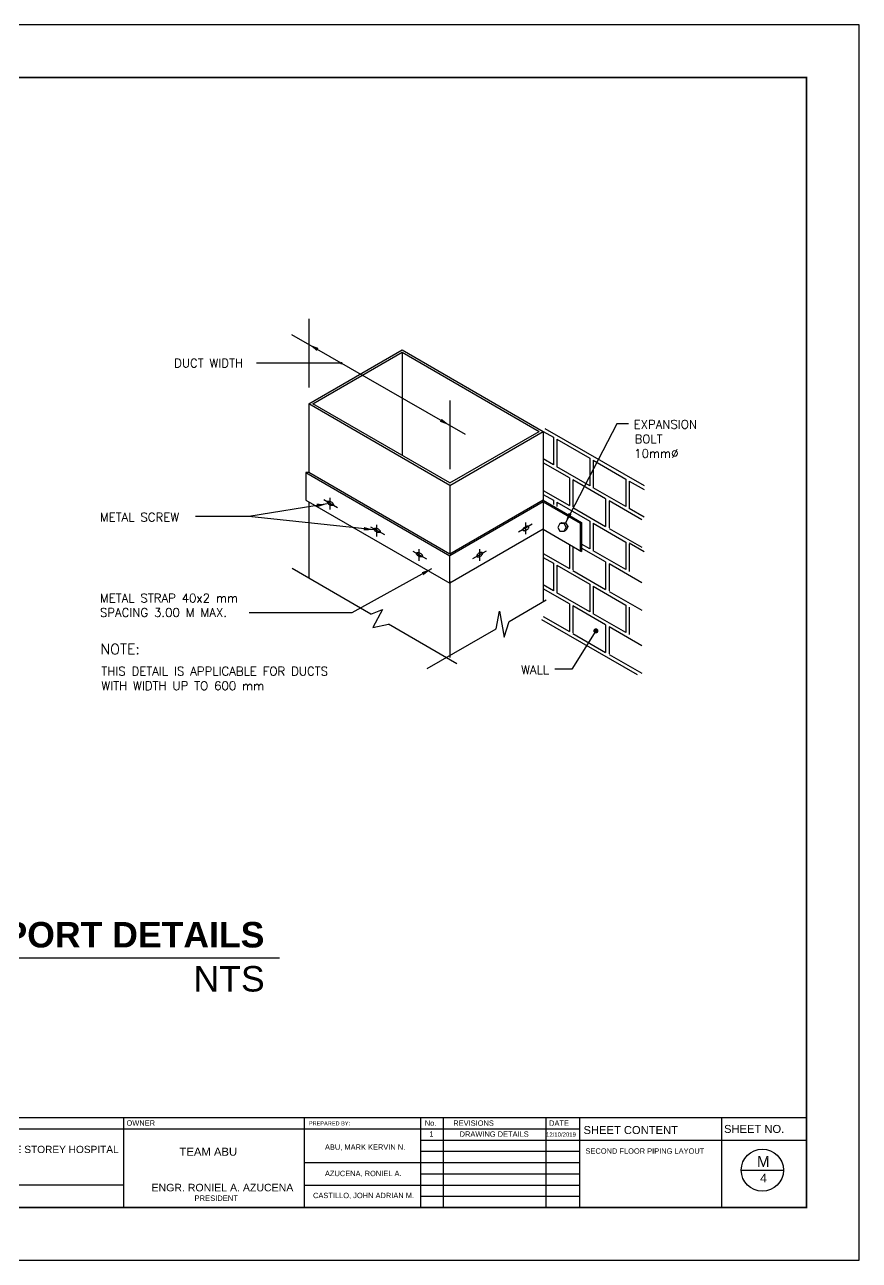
# Model space of a CAD drawing. Header units: millimetres. Extents: x 0 to 27402, y -2 to 21839.
# Drawn here: x 51.6 to 99.2, y 0.2 to 70.6 of the extents above; entities that cross this region are included whole.
import ezdxf

# ---------------------------------------------------------------- set-up
doc = ezdxf.new("R2010")
doc.units = ezdxf.units.MM
for name, color, linetype in [('.1', 1, 'Continuous'), ('M-NOX-2', 2, 'Continuous'), ('M1', 4, 'Continuous'), ('M2', 2, 'Continuous'), ('M3', 3, 'Continuous'), ('SHEET', 3, 'Continuous'), ('text', 7, 'Continuous')]:
    doc.layers.add(name, color=color, linetype=linetype)
doc.layers.add('WALL', color=4, linetype='Continuous', lineweight=30)
doc.styles.add('arial', font='arial.ttf')
doc.styles.add('S', font='ROMANS.SHX')

msp = doc.modelspace()

# ---------------------------------------------------------------- linework, layer by layer
at = {"layer": '.1', "color": 0}
for p, q in [((99.163, 70.553), (-0.113, 70.553)), ((99.163, 0.157), (99.163, 70.553)), ((-0.113, 0.157), (99.163, 0.157))]:
    msp.add_line(p, q, dxfattribs=at)
msp.add_line((38.402, 17.397), (66.117, 17.397))
at = {"layer": 'M1'}
for p, q in [((67.779, 53.795), (67.779, 49.875)), ((66.805, 52.899), (76.702, 47.221)), ((68.014, 48.951), (73.106, 51.891)), ((73.106, 51.891), (80.914, 47.383)), ((69.651, 51.266), (64.813, 51.266)), ((75.822, 44.443), (68.014, 48.951)), ((75.822, 49.151), (75.822, 45.231)), ((75.822, 44.443), (80.914, 47.383)), ((81.149, 47.383), (81.732, 47.047)), ((81.247, 47.553), (86.894, 44.293)), ((85.334, 47.818), (82.413, 42.172)), ((85.999, 47.818), (85.334, 47.818)), ((81.732, 47.047), (81.732, 45.479)), ((81.928, 46.934), (81.928, 45.366)), ((81.928, 46.934), (83.795, 45.856)), ((81.732, 45.479), (81.149, 45.815)), ((83.795, 45.856), (83.795, 44.288)), ((82.64, 44.728), (81.149, 45.589)), ((83.795, 44.288), (81.928, 45.366)), ((83.991, 45.743), (85.858, 44.665)), ((83.991, 45.743), (83.991, 44.175)), ((82.64, 44.728), (82.64, 43.16)), ((84.703, 43.537), (82.836, 44.615)), ((82.836, 44.615), (82.836, 43.078)), ((85.858, 44.665), (85.858, 43.097)), ((86.054, 44.552), (86.894, 44.067)), ((86.054, 44.552), (86.054, 42.984)), ((81.149, 44.021), (82.64, 43.16)), ((81.149, 43.795), (81.732, 43.458)), ((85.858, 43.097), (83.991, 44.175)), ((68.833, 43.25), (64.359, 42.538)), ((68.641, 43.495), (69.424, 43.043)), ((69.001, 42.932), (69, 43.6)), ((81.732, 43.458), (81.732, 43.218)), ((81.928, 43.345), (81.928, 43.104)), ((81.928, 43.345), (83.795, 42.267)), ((82.836, 43.047), (84.703, 41.969)), ((84.703, 43.537), (84.703, 41.969)), ((86.766, 42.346), (84.899, 43.424)), ((84.899, 43.424), (84.899, 41.886)), ((86.894, 42.499), (86.054, 42.984)), ((64.359, 42.538), (61.321, 42.538)), ((71.506, 41.769), (64.359, 42.538)), ((83.795, 42.267), (83.795, 40.699)), ((71.312, 41.953), (72.096, 41.5)), ((71.672, 41.39), (71.672, 42.058)), ((80.524, 42.09), (79.741, 41.638)), ((80.164, 41.527), (80.165, 42.195)), ((82.095, 42.127), (82.209, 42.193)), ((82.209, 42.193), (82.413, 42.172)), ((82.34, 42.13), (82.413, 42.172)), ((82.345, 41.707), (82.456, 41.763)), ((82.413, 42.172), (82.547, 41.968)), ((82.547, 41.968), (82.456, 41.763)), ((82.464, 41.92), (82.547, 41.968)), ((83.991, 42.154), (83.991, 40.586)), ((83.991, 42.154), (85.858, 41.076)), ((84.899, 41.856), (86.766, 40.778)), ((82.64, 40.944), (82.64, 39.572)), ((82.836, 40.831), (82.836, 39.489)), ((83.795, 40.699), (83.336, 40.964)), ((85.858, 41.076), (85.858, 39.508)), ((86.054, 41.024), (86.894, 40.539)), ((86.054, 40.963), (86.054, 39.395)), ((73.717, 40.568), (74.501, 40.116)), ((74.077, 40.005), (74.077, 40.673)), ((77.899, 40.568), (77.116, 40.116)), ((77.539, 40.005), (77.54, 40.673)), ((81.149, 40.432), (82.64, 39.572)), ((81.149, 40.206), (81.732, 39.87)), ((84.703, 39.949), (83.336, 40.738)), ((85.858, 39.508), (83.991, 40.586)), ((71.325, 36.974), (66.84, 39.563)), ((74.784, 39.561), (70.23, 37.052)), ((81.732, 39.87), (81.732, 38.302)), ((81.928, 39.757), (81.928, 38.189)), ((81.928, 39.757), (83.795, 38.679)), ((82.836, 39.459), (84.703, 38.381)), ((84.703, 39.949), (84.703, 38.381)), ((84.899, 39.835), (84.899, 38.298)), ((86.766, 38.757), (84.899, 39.835)), ((81.732, 38.302), (81.149, 38.638)), ((82.64, 37.551), (81.149, 38.412)), ((83.795, 37.111), (81.928, 38.189)), ((83.795, 38.679), (83.795, 37.111)), ((83.991, 38.565), (85.858, 37.487)), ((83.991, 38.565), (83.991, 36.997)), ((84.899, 38.267), (86.766, 37.189)), ((79.197, 36.556), (81.32, 37.782)), ((82.64, 37.551), (82.64, 35.983)), ((82.836, 37.438), (82.836, 35.9)), ((84.703, 36.36), (82.836, 37.438)), ((85.858, 37.487), (85.858, 35.919)), ((86.054, 37.374), (86.054, 35.806)), ((70.23, 37.052), (64.379, 37.052)), ((71.325, 36.974), (71.989, 37.232)), ((71.989, 37.232), (71.429, 36.213)), ((78.469, 36.137), (78.658, 37.131)), ((78.658, 37.131), (78.913, 35.653)), ((81.051, 36.674), (86.497, 33.53)), ((81.149, 36.844), (82.64, 35.983)), ((85.858, 35.919), (83.991, 36.997)), ((71.429, 36.213), (72.332, 36.393)), ((76.227, 34.144), (72.332, 36.393)), ((74.537, 33.866), (78.469, 36.137)), ((78.913, 35.653), (79.197, 36.556)), ((84.149, 36.018), (82.783, 33.834)), ((84.703, 36.36), (84.703, 34.792)), ((86.766, 35.169), (84.899, 36.247)), ((84.899, 36.247), (84.899, 34.709)), ((82.836, 35.87), (84.703, 34.792)), ((84.899, 34.679), (86.766, 33.601)), ((82.783, 33.834), (81.8, 33.834))]:
    msp.add_line(p, q, dxfattribs=at)
for points, const_width in [([(69.616, 51.266, 1), (69.685, 51.266, 1)], 0.0686), ([(84.075, 36.018, 1), (84.222, 36.018, 1)], 0.147)]:
    msp.add_lwpolyline(points, format="xyb", close=True, dxfattribs=dict(at, const_width=const_width))
for points in [[(68.966, 43.202, -0.051612), (68.904, 43.248, -0.065467), (68.864, 43.294, -0.104435), (68.843, 43.347, -0.173408), (68.849, 43.381, -0.173408), (68.876, 43.403, -0.104435), (68.932, 43.412, -0.065467), (68.992, 43.4, -0.051612), (69.062, 43.369, -0.051612), (69.125, 43.323, -0.065467), (69.165, 43.277, -0.104435), (69.185, 43.225, -0.173408), (69.179, 43.191, -0.173408), (69.152, 43.168, -0.104435), (69.097, 43.16, -0.065467), (69.037, 43.171, -0.051612)], [(71.638, 41.66, -0.051612), (71.575, 41.705, -0.065467), (71.536, 41.752, -0.104435), (71.515, 41.804, -0.173408), (71.521, 41.838, -0.173408), (71.548, 41.861, -0.104435), (71.603, 41.869, -0.065467), (71.663, 41.858, -0.051612), (71.734, 41.826, -0.051612), (71.796, 41.781, -0.065467), (71.836, 41.735, -0.104435), (71.857, 41.682, -0.173408), (71.851, 41.648, -0.173408), (71.824, 41.626, -0.104435), (71.768, 41.617, -0.065467), (71.708, 41.628, -0.051612)], [(80.206, 41.769, 0.051612), (80.268, 41.814, 0.065467), (80.308, 41.861, 0.104435), (80.329, 41.913, 0.173408), (80.322, 41.947, 0.173408), (80.296, 41.97, 0.104435), (80.24, 41.978, 0.065467), (80.18, 41.967, 0.051612), (80.11, 41.935, 0.051612), (80.047, 41.89, 0.065467), (80.007, 41.844, 0.104435), (79.987, 41.791, 0.173408), (79.993, 41.757, 0.173408), (80.02, 41.735, 0.104435), (80.075, 41.726, 0.065467), (80.135, 41.738, 0.051612)], [(74.043, 40.275, -0.051612), (73.98, 40.321, -0.065467), (73.94, 40.367, -0.104435), (73.92, 40.42, -0.173408), (73.926, 40.454, -0.173408), (73.953, 40.476, -0.104435), (74.008, 40.485, -0.065467), (74.068, 40.473, -0.051612), (74.139, 40.442, -0.051612), (74.201, 40.396, -0.065467), (74.241, 40.35, -0.104435), (74.262, 40.298, -0.173408), (74.256, 40.264, -0.173408), (74.229, 40.241, -0.104435), (74.173, 40.233, -0.065467), (74.113, 40.244, -0.051612)], [(77.574, 40.275, 0.051612), (77.636, 40.321, 0.065467), (77.676, 40.367, 0.104435), (77.697, 40.42, 0.173408), (77.69, 40.454, 0.173408), (77.664, 40.476, 0.104435), (77.608, 40.485, 0.065467), (77.548, 40.473, 0.051612), (77.478, 40.442, 0.051612), (77.415, 40.396, 0.065467), (77.375, 40.35, 0.104435), (77.355, 40.298, 0.173408), (77.361, 40.264, 0.173408), (77.388, 40.241, 0.104435), (77.443, 40.233, 0.065467), (77.503, 40.244, 0.051612)]]:
    msp.add_lwpolyline(points, format="xyb", close=True, dxfattribs=at)
msp.add_lwpolyline([(81.976, 41.914), (82.1, 41.704), (82.345, 41.707), (82.464, 41.92), (82.34, 42.13), (82.095, 42.127)], close=True, dxfattribs=at)
for points in [[(68.242, 51.965), (68.339, 52.136), (67.779, 52.34)], [(75.359, 48.101), (75.262, 47.931), (75.822, 47.726)], [(68.237, 43.257), (68.266, 43.063), (68.833, 43.25)], [(82.77, 42.65), (82.596, 42.74), (82.413, 42.172)], [(70.934, 41.935), (70.91, 41.741), (71.506, 41.769)], [(74.223, 39.357), (74.32, 39.187), (74.784, 39.561)]]:
    msp.add_solid(points, dxfattribs=at)
at = {"layer": 'M2'}
for p, q in [((73.106, 51.891), (73.106, 46.011)), ((67.779, 45.031), (67.622, 45.031)), ((67.622, 45.031), (67.622, 43.463)), ((67.622, 45.031), (75.822, 40.297)), ((75.822, 40.387), (67.779, 45.031)), ((67.622, 43.463), (75.822, 38.729)), ((81.149, 43.463), (75.822, 40.387)), ((81.149, 43.373), (75.822, 40.297)), ((81.149, 43.463), (83.336, 42.201)), ((81.149, 43.373), (81.149, 41.805)), ((81.149, 43.373), (83.258, 42.155)), ((81.149, 41.805), (75.822, 38.729)), ((81.149, 41.805), (83.336, 40.542)), ((83.258, 42.155), (83.258, 40.542)), ((83.336, 42.201), (83.336, 40.542)), ((75.822, 38.729), (75.822, 40.297))]:
    msp.add_line(p, q, dxfattribs=at)
at = {"layer": 'M3'}
for p, q in [((67.779, 48.951), (73.106, 52.027)), ((73.106, 52.027), (81.149, 47.383)), ((67.779, 48.951), (67.779, 45.031)), ((75.822, 44.307), (67.779, 48.951)), ((75.822, 44.307), (81.149, 47.383)), ((81.149, 47.383), (81.149, 43.463)), ((75.822, 44.307), (75.822, 40.387)), ((67.779, 43.373), (67.779, 39.021)), ((81.149, 41.805), (81.149, 37.684)), ((75.822, 38.844), (75.822, 34.493))]:
    msp.add_line(p, q, dxfattribs=at)
at = {"layer": 'SHEET', "color": 1}
for p, q in [((5.904, 8.286), (96.154, 8.286)), ((57.226, 8.286), (57.226, 3.165)), ((67.529, 8.286), (67.529, 3.165)), ((74.158, 8.286), (74.158, 3.165)), ((75.438, 8.286), (75.438, 3.165)), ((81.303, 8.286), (81.303, 3.165)), ((83.223, 8.286), (83.223, 3.165)), ((91.318, 8.286), (91.318, 3.165)), ((21.75, 7.646), (78.321, 7.646)), ((76.562, 7.646), (83.223, 7.646)), ((74.158, 7.006), (84.918, 7.006)), ((74.158, 6.366), (83.223, 6.366)), ((81.557, 7.006), (96.154, 7.006)), ((67.529, 5.726), (78.321, 5.726)), ((76.562, 5.726), (83.223, 5.726)), ((74.158, 5.086), (83.223, 5.086)), ((92.439, 5.29), (94.839, 5.29)), ((21.75, 4.452), (57.226, 4.452)), ((67.529, 4.446), (78.321, 4.446)), ((76.562, 4.446), (83.223, 4.446)), ((74.158, 3.805), (83.223, 3.805))]:
    msp.add_line(p, q, dxfattribs=at)
msp.add_circle((93.639, 5.29), 1.2, dxfattribs=at)
at = {"layer": 'WALL', "color": 1, "linetype": 'Continuous', "const_width": 0.0853}
msp.add_lwpolyline([(5.904, 3.165), (96.154, 3.165), (96.154, 67.544), (5.904, 67.544)], close=True, dxfattribs=at)

# ---------------------------------------------------------------- texts
at = {"char_height": 1.45195, "attachment_point": 1, "style": 'arial'}
for s, width, insert in [('{\\fArial|b1|i0|c0|p34;RISER SUPPORT DETAILS}', 43.36072, (39.451, 19.431)), ('\\pxt21;SCALE                           NTS', 28.03408, (39.352, 16.921))]:
    msp.add_mtext_dynamic_manual_height_columns(s, width=width, gutter_width=1, heights=[0], dxfattribs=dict(at, insert=insert))
at = {"layer": 'M-NOX-2', "style": 'S'}
for s, p in [('DUCT WIDTH', (60.112, 51.029)), ('EXPANSION ', (86.299, 47.537)), ('BOLT', (86.354, 46.705)), ('10mm%%C', (86.335, 45.884)), ('METAL SCREW', (55.879, 42.248)), ('METAL STRAP 40x2 mm', (55.88, 37.641)), ('SPACING 3.00 M MAX.', (55.88, 36.82)), ('THIS DETAIL IS APPLICABLE FOR DUCTS', (55.963, 33.474)), ('WALL', (79.887, 33.555)), ('WITH WIDTH UP TO 600 mm', (55.963, 32.645))]:
    msp.add_text(s, height=0.49, dxfattribs=at).set_placement(p)
at = {"layer": 'M2', "color": 3, "style": 'S'}
msp.add_text('NOTE:', height=0.588, dxfattribs=at).set_placement((55.911, 34.684))
at = {"layer": 'SHEET', "color": 1, "style": 'arial'}
for s, height, p in [('M', 0.624, (93.329, 5.476)), ('4', 0.499, (93.51, 4.59))]:
    msp.add_text(s, height=height, dxfattribs=at).set_placement(p)
at = {"layer": 'text', "style": 'arial'}
for s, height, p in [('OWNER', 0.304, (57.395, 7.827)), ('PREPARED BY: ', 0.22802, (67.787, 7.844)), ('No.', 0.304, (74.396, 7.819)), ('REVISIONS', 0.304, (76.021, 7.819)), ('DATE', 0.304, (81.482, 7.819)), ('SHEET CONTENT', 0.45603, (83.445, 7.35)), ('SHEET NO.', 0.456, (91.452, 7.413)), ('1', 0.304, (74.658, 7.199)), ('DRAWING DETAILS', 0.30402, (76.381, 7.195)), ('12/10/2019', 0.2432, (81.308, 7.199)), ('PROPOSED THREE STOREY HOSPITAL', 0.41257, (46.03, 6.268)), ('TEAM ABU', 0.4598, (60.416, 6.114)), ('ABU, MARK KERVIN N.', 0.30402, (68.707, 6.456)), ('SECOND FLOOR PIPING LAYOUT', 0.30402, (83.556, 6.229)), ('AZUCENA, RONIEL A.', 0.30402, (68.707, 4.951)), ('ENGR. RONIEL A. AZUCENA', 0.43038, (58.82, 4.085)), ('PRESIDENT', 0.3099, (61.273, 3.54)), ('CASTILLO, JOHN ADRIAN M.', 0.30402, (68.027, 3.698))]:
    msp.add_text(s, height=height, dxfattribs=at).set_placement(p)

doc.saveas('drawing.dxf')
